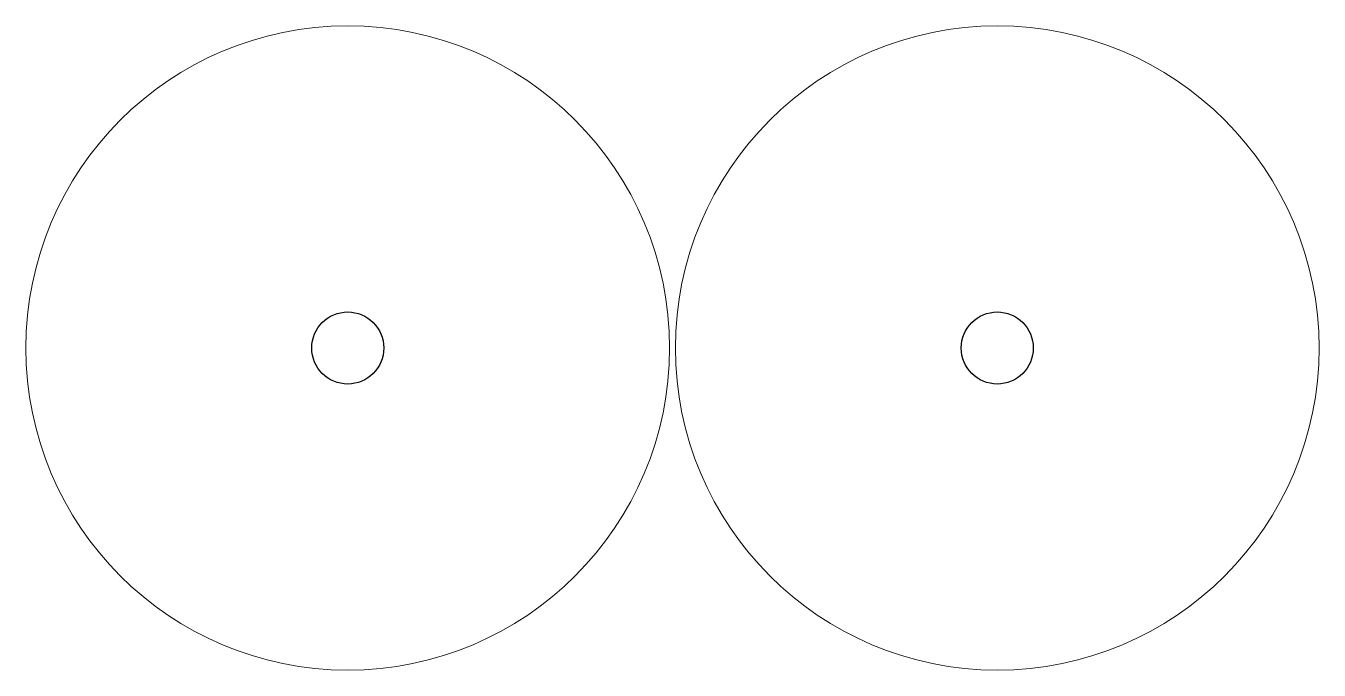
# Model space of a CAD drawing. Extents: x 0.02 to 4.6, y 0.02 to 2.3.
import ezdxf

# ---------------------------------------------------------------- set-up
doc = ezdxf.new("R2010")
doc.units = 0
doc.header["$MEASUREMENT"] = 0
doc.layers.add('holes', color=1, linetype='Continuous')
doc.layers.add('outline', color=3, linetype='Continuous')

msp = doc.modelspace()

# ---------------------------------------------------------------- linework, layer by layer
at = {"layer": 'holes', "linetype": 'Continuous'}
for centre in [(1.1609, 1.1615), (3.4609, 1.1615)]:
    msp.add_circle(centre, 0.1275, dxfattribs=at)
at = {"layer": 'outline', "linetype": 'Continuous', "lineweight": 0}
for centre in [(1.1609, 1.1615), (3.4609, 1.1615)]:
    msp.add_circle(centre, 1.1397, dxfattribs=at)

doc.saveas('drawing.dxf')
